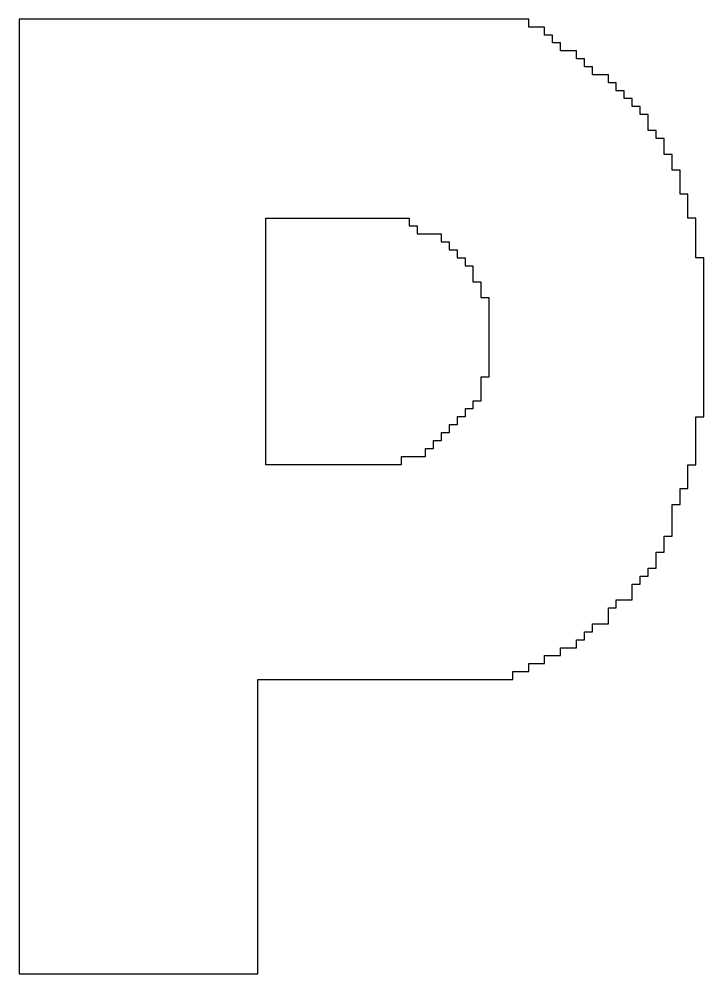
# Model space of a CAD drawing. Header units: millimetres. Extents: x 0.8 to 59.4, y 113.1 to 134.9.
# Drawn here: x 18.68 to 28.78, y 120.14 to 134.23 of the extents above; entities that cross this region are included whole.
import ezdxf

# ---------------------------------------------------------------- set-up
doc = ezdxf.new("R2010")
doc.units = ezdxf.units.MM
doc.header["$MEASUREMENT"] = 0
doc.layers.add('Layer 1', color=7, linetype='Continuous')

msp = doc.modelspace()

# ---------------------------------------------------------------- linework, layer by layer
at = {"layer": 'Layer 1', "color": 250}
for points, knots in [([(28.6637, 127.6569), (28.6637, 127.6569), (28.5463, 127.6569), (28.5463, 127.6569), (28.5463, 127.6569), (28.5463, 127.6569), (28.5463, 127.3046), (28.5463, 127.3046), (28.5463, 127.3046), (28.5463, 127.3046), (28.4288, 127.3046), (28.4288, 127.3046), (28.4288, 127.3046), (28.4288, 127.3046), (28.4288, 127.0696), (28.4288, 127.0696), (28.4288, 127.0696), (28.4288, 127.0696), (28.3113, 127.0696), (28.3113, 127.0696), (28.3113, 127.0696), (28.3113, 127.0696), (28.3113, 126.5998), (28.3113, 126.5998), (28.3113, 126.5998), (28.3113, 126.5998), (28.1939, 126.5998), (28.1939, 126.5998), (28.1939, 126.5998), (28.1939, 126.5998), (28.1939, 126.3649), (28.1939, 126.3649), (28.1939, 126.3649), (28.1939, 126.3649), (28.0764, 126.3649), (28.0764, 126.3649), (28.0764, 126.3649), (28.0764, 126.3649), (28.0764, 126.13), (28.0764, 126.13), (28.0764, 126.13), (28.0764, 126.13), (27.959, 126.13), (27.959, 126.13), (27.959, 126.13), (27.959, 126.13), (27.959, 126.0125), (27.959, 126.0125), (27.959, 126.0125), (27.959, 126.0125), (27.8415, 126.0125), (27.8415, 126.0125), (27.8415, 126.0125), (27.8415, 126.0125), (27.8415, 125.8951), (27.8415, 125.8951), (27.8415, 125.8951), (27.8415, 125.8951), (27.7241, 125.8951), (27.7241, 125.8951), (27.7241, 125.8951), (27.7241, 125.8951), (27.7241, 125.6601), (27.7241, 125.6601), (27.7241, 125.6601), (27.7241, 125.6601), (27.4891, 125.6601), (27.4891, 125.6601), (27.4891, 125.6601), (27.4891, 125.6601), (27.4891, 125.5427), (27.4891, 125.5427), (27.4891, 125.5427), (27.4891, 125.5427), (27.3717, 125.5427), (27.3717, 125.5427), (27.3717, 125.5427), (27.3717, 125.5427), (27.3717, 125.3078), (27.3717, 125.3078), (27.3717, 125.3078), (27.3717, 125.3078), (27.1368, 125.3078), (27.1368, 125.3078), (27.1368, 125.3078), (27.1368, 125.3078), (27.1368, 125.1903), (27.1368, 125.1903), (27.1368, 125.1903), (27.1368, 125.1903), (27.0193, 125.1903), (27.0193, 125.1903), (27.0193, 125.1903), (27.0193, 125.1903), (27.0193, 125.0729), (27.0193, 125.0729), (27.0193, 125.0729), (27.0193, 125.0729), (26.9019, 125.0729), (26.9019, 125.0729), (26.9019, 125.0729), (26.9019, 125.0729), (26.9019, 124.9554), (26.9019, 124.9554), (26.9019, 124.9554), (26.9019, 124.9554), (26.667, 124.9554), (26.667, 124.9554), (26.667, 124.9554), (26.667, 124.9554), (26.667, 124.838), (26.667, 124.838), (26.667, 124.838), (26.667, 124.838), (26.432, 124.838), (26.432, 124.838), (26.432, 124.838), (26.432, 124.838), (26.432, 124.7205), (26.432, 124.7205), (26.432, 124.7205), (26.432, 124.7205), (26.1971, 124.7205), (26.1971, 124.7205), (26.1971, 124.7205), (26.1971, 124.7205), (26.1971, 124.603), (26.1971, 124.603), (26.1971, 124.603), (26.1971, 124.603), (25.9622, 124.603), (25.9622, 124.603), (25.9622, 124.603), (25.9622, 124.603), (25.9622, 124.4856), (25.9622, 124.4856), (25.9622, 124.4856), (25.9622, 124.4856), (22.2036, 124.4856), (22.2036, 124.4856), (22.2036, 124.4856), (22.2036, 124.4856), (22.2036, 120.1397), (22.2036, 120.1397), (22.2036, 120.1397), (22.2036, 120.1397), (18.6799, 120.1397), (18.6799, 120.1397), (18.6799, 120.1397), (18.6799, 120.1397), (18.6799, 134.2345), (18.6799, 134.2345), (18.6799, 134.2345), (18.6799, 134.2345), (26.1971, 134.2345), (26.1971, 134.2345), (26.1971, 134.2345), (26.1971, 134.2345), (26.1971, 134.117), (26.1971, 134.117), (26.1971, 134.117), (26.1971, 134.117), (26.432, 134.117), (26.432, 134.117), (26.432, 134.117), (26.432, 134.117), (26.432, 133.9996), (26.432, 133.9996), (26.432, 133.9996), (26.432, 133.9996), (26.5495, 133.9996), (26.5495, 133.9996), (26.5495, 133.9996), (26.5495, 133.9996), (26.5495, 133.8821), (26.5495, 133.8821), (26.5495, 133.8821), (26.5495, 133.8821), (26.667, 133.8821), (26.667, 133.8821), (26.667, 133.8821), (26.667, 133.8821), (26.667, 133.7646), (26.667, 133.7646), (26.667, 133.7646), (26.667, 133.7646), (26.9019, 133.7646), (26.9019, 133.7646), (26.9019, 133.7646), (26.9019, 133.7646), (26.9019, 133.6472), (26.9019, 133.6472), (26.9019, 133.6472), (26.9019, 133.6472), (27.0193, 133.6472), (27.0193, 133.6472), (27.0193, 133.6472), (27.0193, 133.6472), (27.0193, 133.5298), (27.0193, 133.5298), (27.0193, 133.5298), (27.0193, 133.5298), (27.1368, 133.5298), (27.1368, 133.5298), (27.1368, 133.5298), (27.1368, 133.5298), (27.1368, 133.4123), (27.1368, 133.4123), (27.1368, 133.4123), (27.1368, 133.4123), (27.3717, 133.4123), (27.3717, 133.4123), (27.3717, 133.4123), (27.3717, 133.4123), (27.3717, 133.2948), (27.3717, 133.2948), (27.3717, 133.2948), (27.3717, 133.2948), (27.4891, 133.2948), (27.4891, 133.2948), (27.4891, 133.2948), (27.4891, 133.2948), (27.4891, 133.1774), (27.4891, 133.1774), (27.4891, 133.1774), (27.4891, 133.1774), (27.6066, 133.1774), (27.6066, 133.1774), (27.6066, 133.1774), (27.6066, 133.1774), (27.6066, 133.0599), (27.6066, 133.0599), (27.6066, 133.0599), (27.6066, 133.0599), (27.7241, 133.0599), (27.7241, 133.0599), (27.7241, 133.0599), (27.7241, 133.0599), (27.7241, 132.9425), (27.7241, 132.9425), (27.7241, 132.9425), (27.7241, 132.9425), (27.8415, 132.9425), (27.8415, 132.9425), (27.8415, 132.9425), (27.8415, 132.9425), (27.8415, 132.825), (27.8415, 132.825), (27.8415, 132.825), (27.8415, 132.825), (27.959, 132.825), (27.959, 132.825), (27.959, 132.825), (27.959, 132.825), (27.959, 132.5901), (27.959, 132.5901), (27.959, 132.5901), (27.959, 132.5901), (28.0764, 132.5901), (28.0764, 132.5901), (28.0764, 132.5901), (28.0764, 132.5901), (28.0764, 132.4726), (28.0764, 132.4726), (28.0764, 132.4726), (28.0764, 132.4726), (28.1939, 132.4726), (28.1939, 132.4726), (28.1939, 132.4726), (28.1939, 132.4726), (28.1939, 132.2377), (28.1939, 132.2377), (28.1939, 132.2377), (28.1939, 132.2377), (28.3113, 132.2377), (28.3113, 132.2377), (28.3113, 132.2377), (28.3113, 132.2377), (28.3113, 132.0028), (28.3113, 132.0028), (28.3113, 132.0028), (28.3113, 132.0028), (28.4288, 132.0028), (28.4288, 132.0028), (28.4288, 132.0028), (28.4288, 132.0028), (28.4288, 131.6504), (28.4288, 131.6504), (28.4288, 131.6504), (28.4288, 131.6504), (28.5463, 131.6504), (28.5463, 131.6504), (28.5463, 131.6504), (28.5463, 131.6504), (28.5463, 131.2981), (28.5463, 131.2981), (28.5463, 131.2981), (28.5463, 131.2981), (28.6637, 131.2981), (28.6637, 131.2981), (28.6637, 131.2981), (28.6637, 131.2981), (28.6637, 130.7108), (28.6637, 130.7108), (28.6637, 130.7108), (28.6637, 130.7108), (28.7812, 130.7108), (28.7812, 130.7108), (28.7812, 130.7108), (28.7812, 130.7108), (28.7812, 128.3616), (28.7812, 128.3616), (28.7812, 128.3616), (28.7812, 128.3616), (28.6637, 128.3616), (28.6637, 128.3616), (28.6637, 128.3616), (28.6637, 128.3616), (28.6637, 127.6569), (28.6637, 127.6569)], [0, 0, 0, 0, 0.0123457, 0.0123457, 0.0123457, 0.0123457, 0.0246914, 0.0246914, 0.0246914, 0.0246914, 0.037037, 0.037037, 0.037037, 0.037037, 0.0493827, 0.0493827, 0.0493827, 0.0493827, 0.0617284, 0.0617284, 0.0617284, 0.0617284, 0.0740741, 0.0740741, 0.0740741, 0.0740741, 0.0864198, 0.0864198, 0.0864198, 0.0864198, 0.0987654, 0.0987654, 0.0987654, 0.0987654, 0.1111111, 0.1111111, 0.1111111, 0.1111111, 0.1234568, 0.1234568, 0.1234568, 0.1234568, 0.1358025, 0.1358025, 0.1358025, 0.1358025, 0.1481481, 0.1481481, 0.1481481, 0.1481481, 0.1604938, 0.1604938, 0.1604938, 0.1604938, 0.1728395, 0.1728395, 0.1728395, 0.1728395, 0.1851852, 0.1851852, 0.1851852, 0.1851852, 0.1975309, 0.1975309, 0.1975309, 0.1975309, 0.2098765, 0.2098765, 0.2098765, 0.2098765, 0.2222222, 0.2222222, 0.2222222, 0.2222222, 0.2345679, 0.2345679, 0.2345679, 0.2345679, 0.2469136, 0.2469136, 0.2469136, 0.2469136, 0.2592593, 0.2592593, 0.2592593, 0.2592593, 0.2716049, 0.2716049, 0.2716049, 0.2716049, 0.2839506, 0.2839506, 0.2839506, 0.2839506, 0.2962963, 0.2962963, 0.2962963, 0.2962963, 0.308642, 0.308642, 0.308642, 0.308642, 0.3209877, 0.3209877, 0.3209877, 0.3209877, 0.3333333, 0.3333333, 0.3333333, 0.3333333, 0.345679, 0.345679, 0.345679, 0.345679, 0.3580247, 0.3580247, 0.3580247, 0.3580247, 0.3703704, 0.3703704, 0.3703704, 0.3703704, 0.382716, 0.382716, 0.382716, 0.382716, 0.3950617, 0.3950617, 0.3950617, 0.3950617, 0.4074074, 0.4074074, 0.4074074, 0.4074074, 0.4197531, 0.4197531, 0.4197531, 0.4197531, 0.4320988, 0.4320988, 0.4320988, 0.4320988, 0.4444444, 0.4444444, 0.4444444, 0.4444444, 0.4567901, 0.4567901, 0.4567901, 0.4567901, 0.4691358, 0.4691358, 0.4691358, 0.4691358, 0.4814815, 0.4814815, 0.4814815, 0.4814815, 0.4938272, 0.4938272, 0.4938272, 0.4938272, 0.5061728, 0.5061728, 0.5061728, 0.5061728, 0.5185185, 0.5185185, 0.5185185, 0.5185185, 0.5308642, 0.5308642, 0.5308642, 0.5308642, 0.5432099, 0.5432099, 0.5432099, 0.5432099, 0.5555556, 0.5555556, 0.5555556, 0.5555556, 0.5679012, 0.5679012, 0.5679012, 0.5679012, 0.5802469, 0.5802469, 0.5802469, 0.5802469, 0.5925926, 0.5925926, 0.5925926, 0.5925926, 0.6049383, 0.6049383, 0.6049383, 0.6049383, 0.617284, 0.617284, 0.617284, 0.617284, 0.6296296, 0.6296296, 0.6296296, 0.6296296, 0.6419753, 0.6419753, 0.6419753, 0.6419753, 0.654321, 0.654321, 0.654321, 0.654321, 0.6666667, 0.6666667, 0.6666667, 0.6666667, 0.6790123, 0.6790123, 0.6790123, 0.6790123, 0.691358, 0.691358, 0.691358, 0.691358, 0.7037037, 0.7037037, 0.7037037, 0.7037037, 0.7160494, 0.7160494, 0.7160494, 0.7160494, 0.7283951, 0.7283951, 0.7283951, 0.7283951, 0.7407407, 0.7407407, 0.7407407, 0.7407407, 0.7530864, 0.7530864, 0.7530864, 0.7530864, 0.7654321, 0.7654321, 0.7654321, 0.7654321, 0.7777778, 0.7777778, 0.7777778, 0.7777778, 0.7901235, 0.7901235, 0.7901235, 0.7901235, 0.8024691, 0.8024691, 0.8024691, 0.8024691, 0.8148148, 0.8148148, 0.8148148, 0.8148148, 0.8271605, 0.8271605, 0.8271605, 0.8271605, 0.8395062, 0.8395062, 0.8395062, 0.8395062, 0.8518519, 0.8518519, 0.8518519, 0.8518519, 0.8641975, 0.8641975, 0.8641975, 0.8641975, 0.8765432, 0.8765432, 0.8765432, 0.8765432, 0.8888889, 0.8888889, 0.8888889, 0.8888889, 0.9012346, 0.9012346, 0.9012346, 0.9012346, 0.9135802, 0.9135802, 0.9135802, 0.9135802, 0.9259259, 0.9259259, 0.9259259, 0.9259259, 0.9382716, 0.9382716, 0.9382716, 0.9382716, 0.9506173, 0.9506173, 0.9506173, 0.9506173, 0.962963, 0.962963, 0.962963, 0.962963, 0.9753086, 0.9753086, 0.9753086, 0.9753086, 1, 1, 1, 1]), ([(22.3211, 127.6569), (22.3211, 127.6569), (24.3178, 127.6569), (24.3178, 127.6569), (24.3178, 127.6569), (24.3178, 127.6569), (24.3178, 127.7744), (24.3178, 127.7744), (24.3178, 127.7744), (24.3178, 127.7744), (24.6702, 127.7744), (24.6702, 127.7744), (24.6702, 127.7744), (24.6702, 127.7744), (24.6702, 127.8918), (24.6702, 127.8918), (24.6702, 127.8918), (24.6702, 127.8918), (24.7876, 127.8918), (24.7876, 127.8918), (24.7876, 127.8918), (24.7876, 127.8918), (24.7876, 128.0093), (24.7876, 128.0093), (24.7876, 128.0093), (24.7876, 128.0093), (24.9051, 128.0093), (24.9051, 128.0093), (24.9051, 128.0093), (24.9051, 128.0093), (24.9051, 128.1268), (24.9051, 128.1268), (24.9051, 128.1268), (24.9051, 128.1268), (25.0226, 128.1268), (25.0226, 128.1268), (25.0226, 128.1268), (25.0226, 128.1268), (25.0226, 128.2442), (25.0226, 128.2442), (25.0226, 128.2442), (25.0226, 128.2442), (25.14, 128.2442), (25.14, 128.2442), (25.14, 128.2442), (25.14, 128.2442), (25.14, 128.3616), (25.14, 128.3616), (25.14, 128.3616), (25.14, 128.3616), (25.2575, 128.3616), (25.2575, 128.3616), (25.2575, 128.3616), (25.2575, 128.3616), (25.2575, 128.4791), (25.2575, 128.4791), (25.2575, 128.4791), (25.2575, 128.4791), (25.3749, 128.4791), (25.3749, 128.4791), (25.3749, 128.4791), (25.3749, 128.4791), (25.3749, 128.5966), (25.3749, 128.5966), (25.3749, 128.5966), (25.3749, 128.5966), (25.4924, 128.5966), (25.4924, 128.5966), (25.4924, 128.5966), (25.4924, 128.5966), (25.4924, 128.9489), (25.4924, 128.9489), (25.4924, 128.9489), (25.4924, 128.9489), (25.6098, 128.9489), (25.6098, 128.9489), (25.6098, 128.9489), (25.6098, 128.9489), (25.6098, 130.1235), (25.6098, 130.1235), (25.6098, 130.1235), (25.6098, 130.1235), (25.4924, 130.1235), (25.4924, 130.1235), (25.4924, 130.1235), (25.4924, 130.1235), (25.4924, 130.3584), (25.4924, 130.3584), (25.4924, 130.3584), (25.4924, 130.3584), (25.3749, 130.3584), (25.3749, 130.3584), (25.3749, 130.3584), (25.3749, 130.3584), (25.3749, 130.5933), (25.3749, 130.5933), (25.3749, 130.5933), (25.3749, 130.5933), (25.2575, 130.5933), (25.2575, 130.5933), (25.2575, 130.5933), (25.2575, 130.5933), (25.2575, 130.7108), (25.2575, 130.7108), (25.2575, 130.7108), (25.2575, 130.7108), (25.14, 130.7108), (25.14, 130.7108), (25.14, 130.7108), (25.14, 130.7108), (25.14, 130.8283), (25.14, 130.8283), (25.14, 130.8283), (25.14, 130.8283), (25.0226, 130.8283), (25.0226, 130.8283), (25.0226, 130.8283), (25.0226, 130.8283), (25.0226, 130.9457), (25.0226, 130.9457), (25.0226, 130.9457), (25.0226, 130.9457), (24.9051, 130.9457), (24.9051, 130.9457), (24.9051, 130.9457), (24.9051, 130.9457), (24.9051, 131.0631), (24.9051, 131.0631), (24.9051, 131.0631), (24.9051, 131.0631), (24.5527, 131.0631), (24.5527, 131.0631), (24.5527, 131.0631), (24.5527, 131.0631), (24.5527, 131.1806), (24.5527, 131.1806), (24.5527, 131.1806), (24.5527, 131.1806), (24.4353, 131.1806), (24.4353, 131.1806), (24.4353, 131.1806), (24.4353, 131.1806), (24.4353, 131.2981), (24.4353, 131.2981), (24.4353, 131.2981), (24.4353, 131.2981), (22.3211, 131.2981), (22.3211, 131.2981), (22.3211, 131.2981), (22.3211, 131.2981), (22.3211, 127.6569), (22.3211, 127.6569)], [0, 0, 0, 0, 0.025641, 0.025641, 0.025641, 0.025641, 0.0512821, 0.0512821, 0.0512821, 0.0512821, 0.0769231, 0.0769231, 0.0769231, 0.0769231, 0.1025641, 0.1025641, 0.1025641, 0.1025641, 0.1282051, 0.1282051, 0.1282051, 0.1282051, 0.1538462, 0.1538462, 0.1538462, 0.1538462, 0.1794872, 0.1794872, 0.1794872, 0.1794872, 0.2051282, 0.2051282, 0.2051282, 0.2051282, 0.2307692, 0.2307692, 0.2307692, 0.2307692, 0.2564103, 0.2564103, 0.2564103, 0.2564103, 0.2820513, 0.2820513, 0.2820513, 0.2820513, 0.3076923, 0.3076923, 0.3076923, 0.3076923, 0.3333333, 0.3333333, 0.3333333, 0.3333333, 0.3589744, 0.3589744, 0.3589744, 0.3589744, 0.3846154, 0.3846154, 0.3846154, 0.3846154, 0.4102564, 0.4102564, 0.4102564, 0.4102564, 0.4358974, 0.4358974, 0.4358974, 0.4358974, 0.4615385, 0.4615385, 0.4615385, 0.4615385, 0.4871795, 0.4871795, 0.4871795, 0.4871795, 0.5128205, 0.5128205, 0.5128205, 0.5128205, 0.5384615, 0.5384615, 0.5384615, 0.5384615, 0.5641026, 0.5641026, 0.5641026, 0.5641026, 0.5897436, 0.5897436, 0.5897436, 0.5897436, 0.6153846, 0.6153846, 0.6153846, 0.6153846, 0.6410256, 0.6410256, 0.6410256, 0.6410256, 0.6666667, 0.6666667, 0.6666667, 0.6666667, 0.6923077, 0.6923077, 0.6923077, 0.6923077, 0.7179487, 0.7179487, 0.7179487, 0.7179487, 0.7435897, 0.7435897, 0.7435897, 0.7435897, 0.7692308, 0.7692308, 0.7692308, 0.7692308, 0.7948718, 0.7948718, 0.7948718, 0.7948718, 0.8205128, 0.8205128, 0.8205128, 0.8205128, 0.8461538, 0.8461538, 0.8461538, 0.8461538, 0.8717949, 0.8717949, 0.8717949, 0.8717949, 0.8974359, 0.8974359, 0.8974359, 0.8974359, 0.9230769, 0.9230769, 0.9230769, 0.9230769, 0.9487179, 0.9487179, 0.9487179, 0.9487179, 1, 1, 1, 1])]:
    msp.add_open_spline(points, degree=3, knots=knots, dxfattribs=at)

doc.saveas('drawing.dxf')
